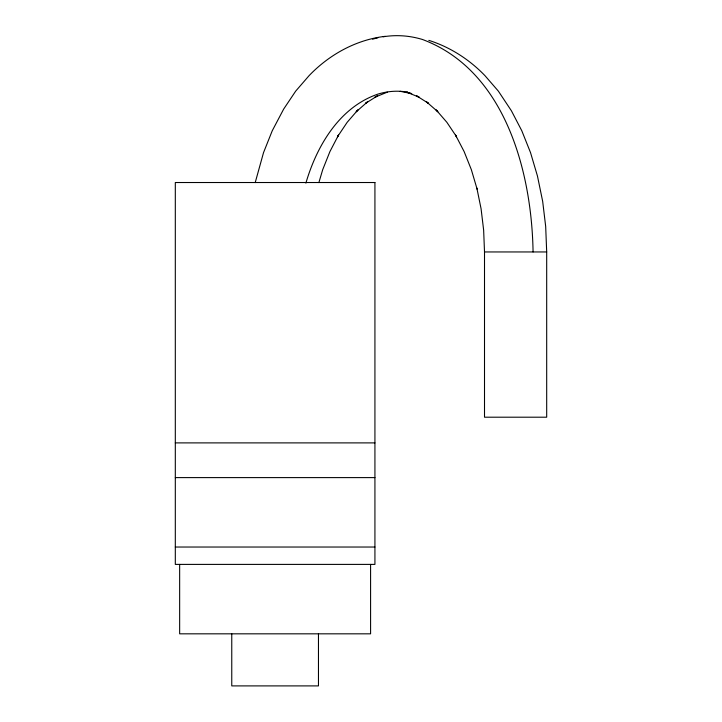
<?xml version="1.0" encoding="UTF-8"?>
<svg xmlns="http://www.w3.org/2000/svg" width="722" height="722" viewBox="0 0 722 722"><rect width="100%" height="100%" fill="white"/><g stroke="black" fill="none" stroke-linecap="round" stroke-linejoin="round"><path stroke-width="1.08" d="M255.209 182.603L263.53 152.613L272.257 130.745L283.683 109.049L295.704 91.107L309.043 75.702C329.187 54.646 356.117 39.701 385.268 36.317M305.884 183.117C316.768 145.916 339.457 107.163 378.075 94.068A182.576 107.695 -90 0 1 407.587 92.1M318.871 182.603L322.707 169.67L329.936 151.557L338.537 135.032L337.49 136.774L347.174 122.307L357.932 109.888L356.19 111.766L367.678 101.721L365.449 103.408L377.516 95.818L374.871 97.226L387.326 92.154M484.507 251.951L546.689 251.951L546.689 417.199L484.507 417.199L484.507 251.951L483.65 230.192L481.078 208.775L476.845 188.036L477.089 189.074L471.349 169.67L464.12 151.557L455.519 135.032L456.566 136.774L446.873 122.307L436.115 109.888L437.857 111.766L426.368 101.721L428.597 103.408L416.54 95.818L419.175 97.226L406.73 92.154L411.739 93.634L400.159 91.315M175.311 442.893L374.926 442.893M175.311 477.603L374.926 477.603M175.311 547.032L374.926 547.032M428.814 40.36C450.212 47.092 469.481 59.583 485.003 75.702L498.342 91.107L511.411 110.791L521.789 130.745L530.526 152.613L537.457 176.042L542.673 201.375L545.679 226.464L546.689 251.951M533.071 251.951C531.762 172.152 505.4 70.503 422.514 39.502A245.67 144.905 -90 0 0 383.165 36.795M370.585 564.396L370.585 633.826L179.652 633.826L179.652 564.396M318.465 633.826L318.465 685.9L231.762 685.9L231.762 633.826M372.579 39.196A245.67 144.905 -90 0 1 377.859 37.833M374.926 182.522L175.311 182.522L175.311 564.396L374.926 564.396L374.926 182.522"/></g></svg>
